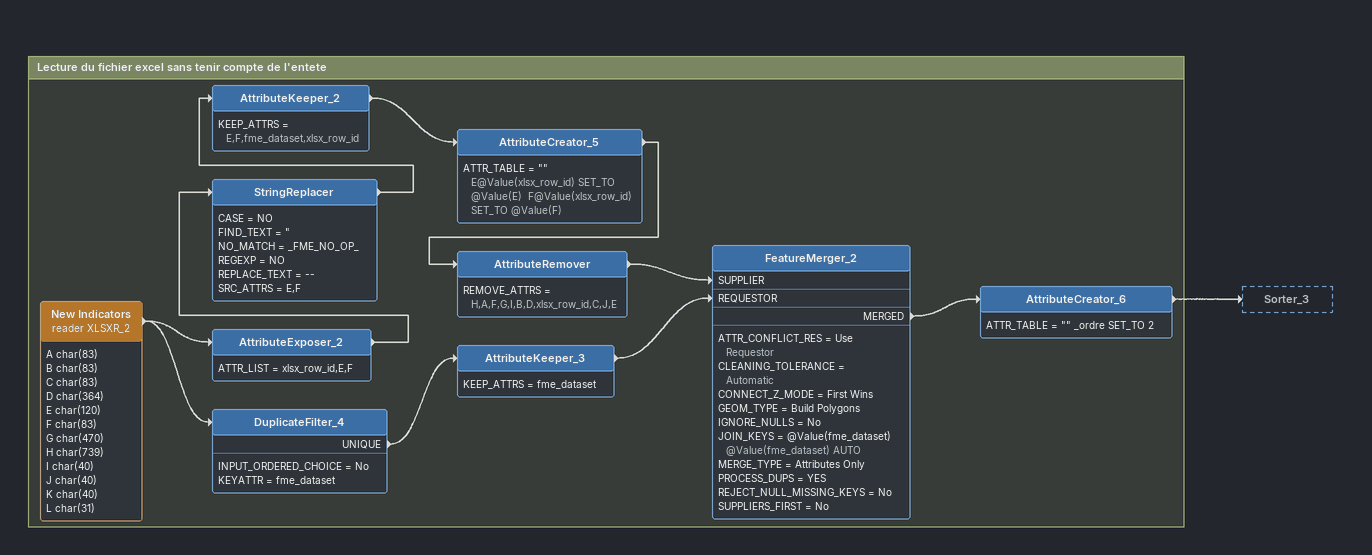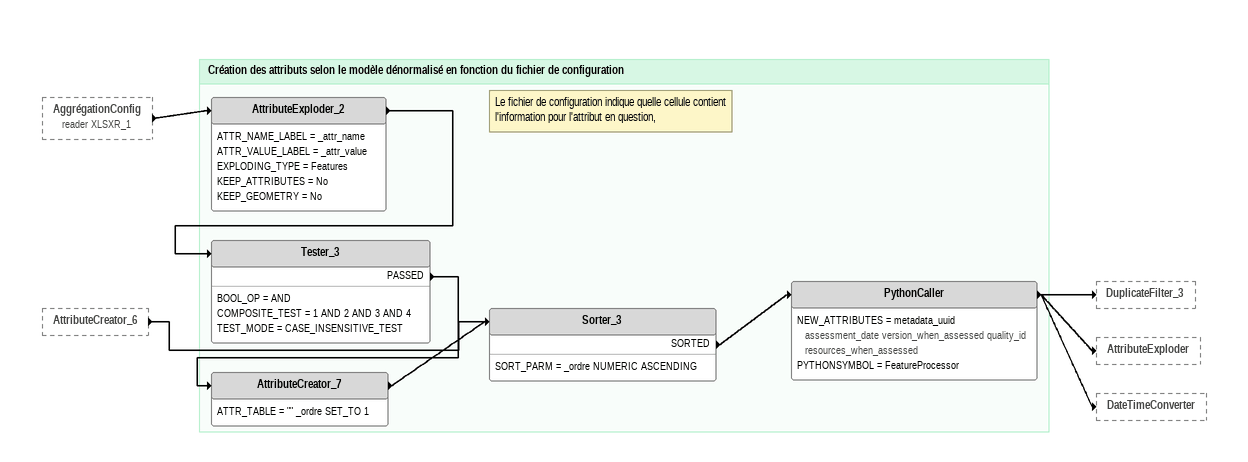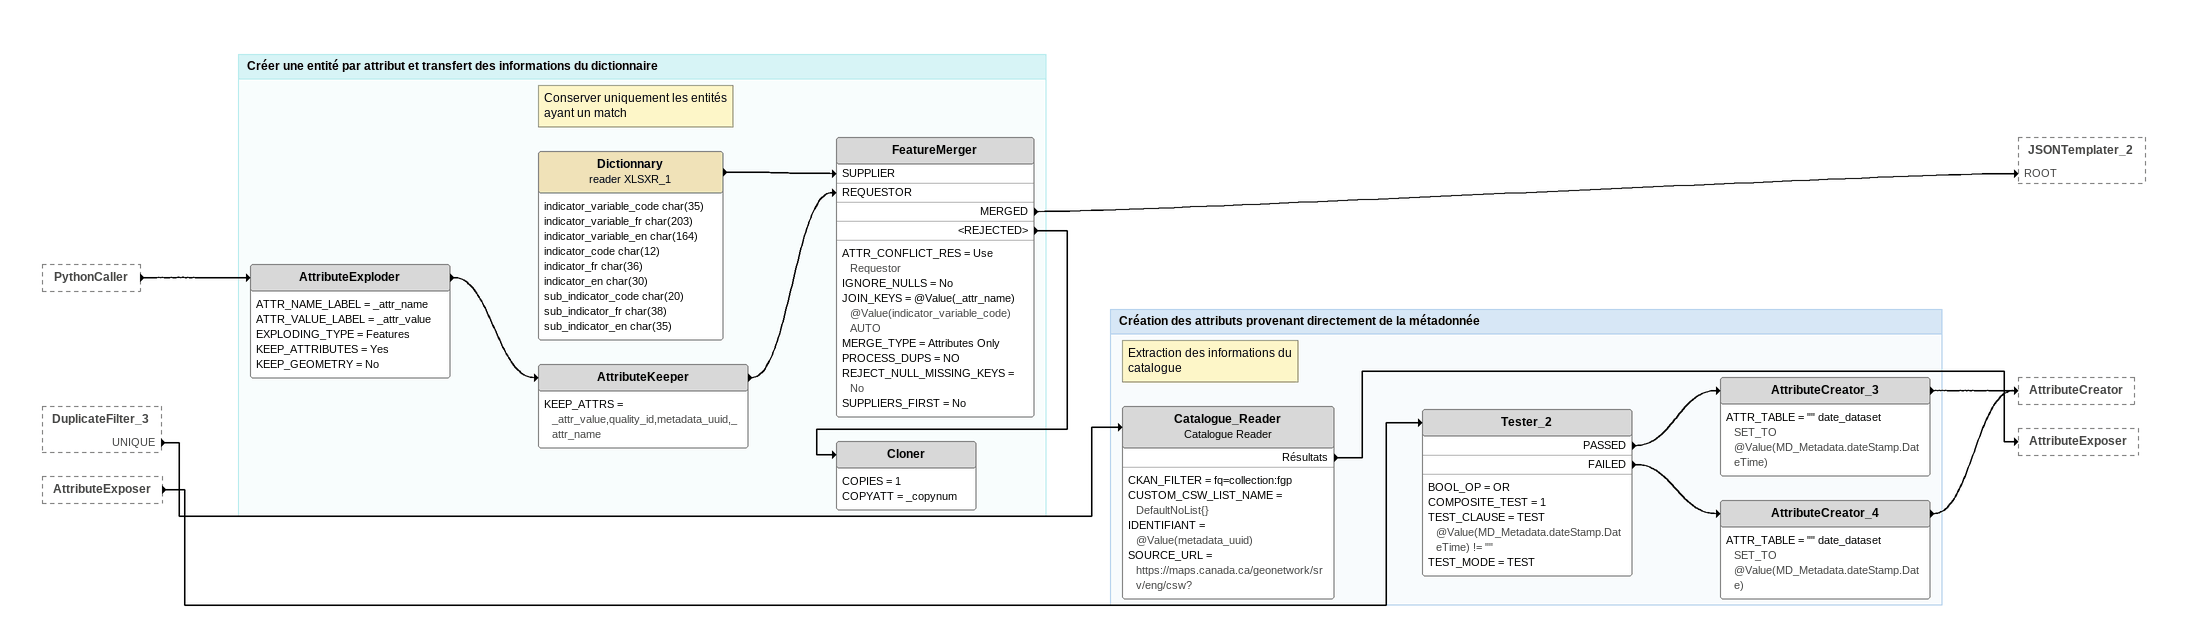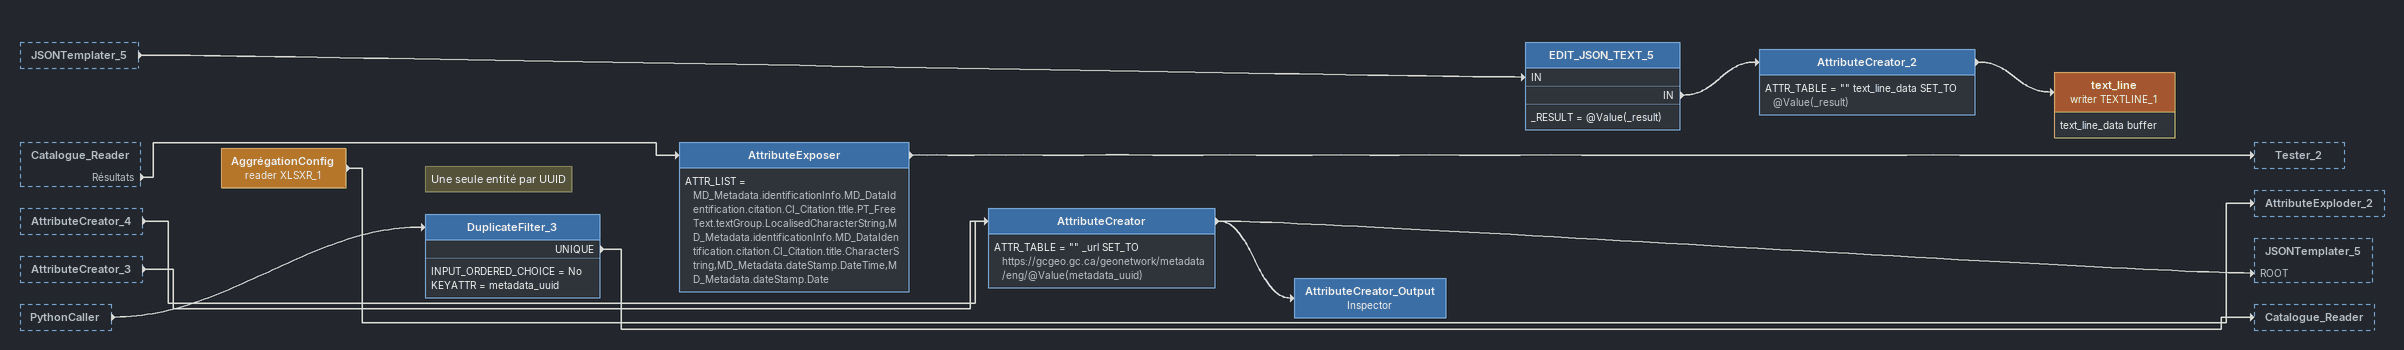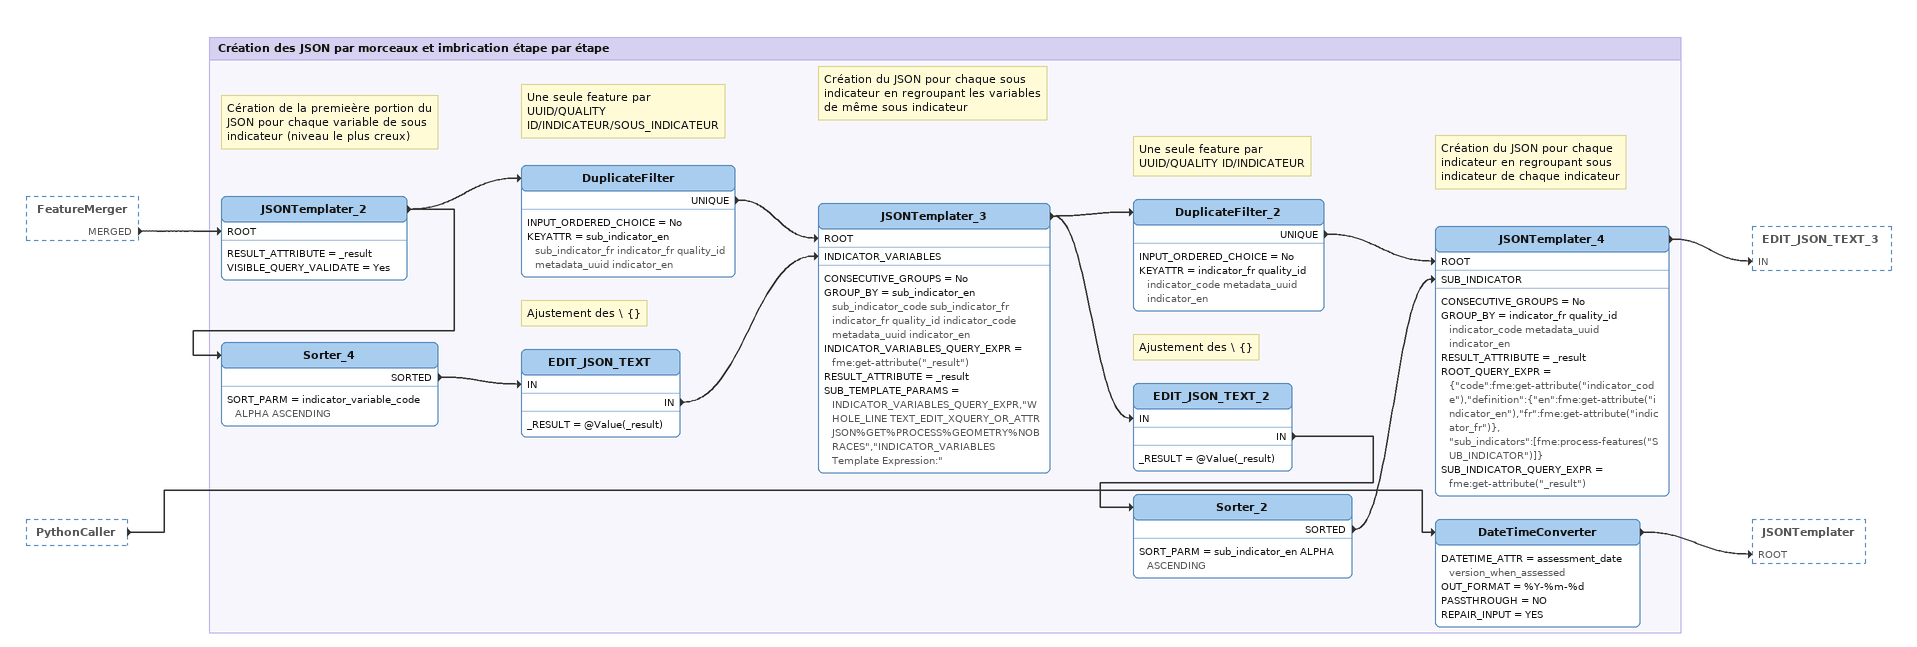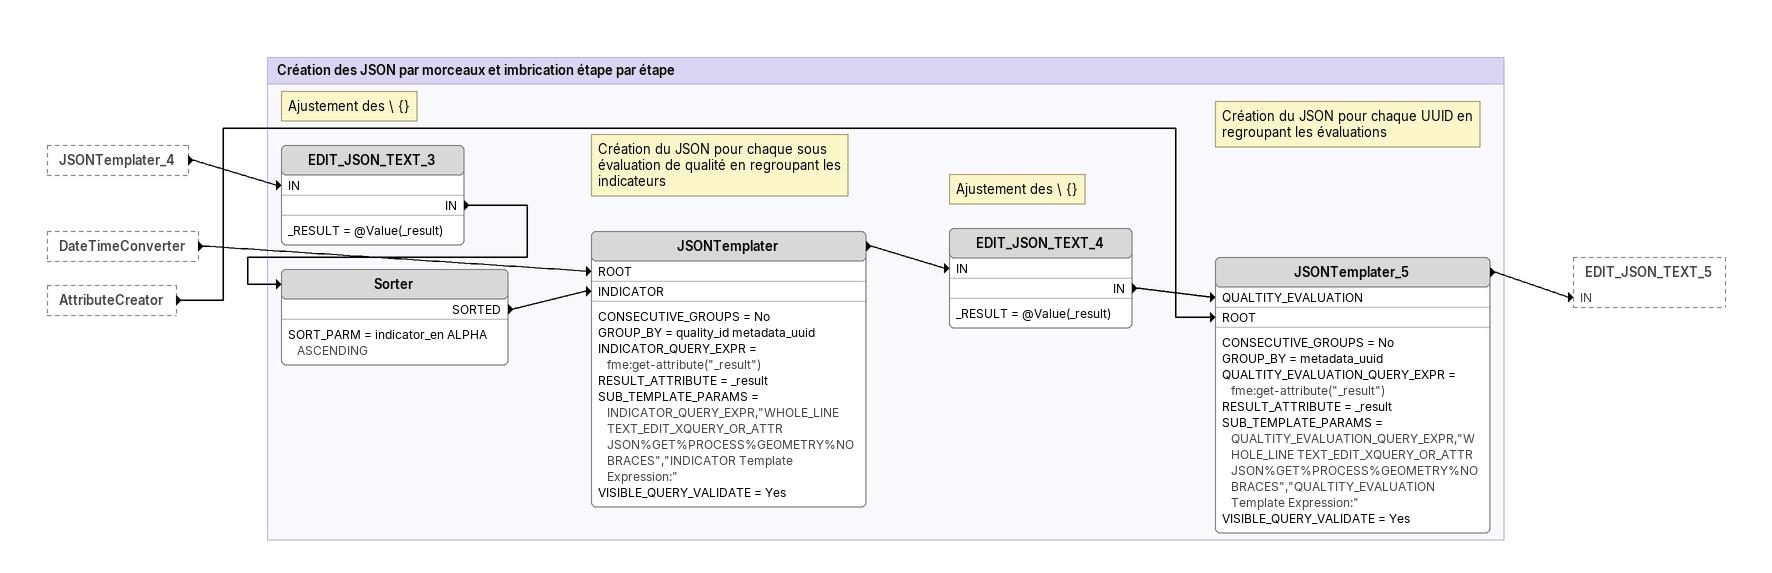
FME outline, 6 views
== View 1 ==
Bookmark: Lecture du fichier excel sans tenir compte de l'entete
New Indicators (reader XLSXR_2)
    attributes: A char(83), B char(83), C char(83), D char(364), E char(120), F char(83), G char(470), H char(739), I char(40), J char(40), K char(40), L char(31)
    -> DuplicateFilter_4
    -> AttributeExposer_2
AttributeExposer_2
    ATTR_LIST = xlsx_row_id,E,F
    -> StringReplacer
StringReplacer
    CASE = NO
    FIND_TEXT = "
    NO_MATCH = _FME_NO_OP_
    REGEXP = NO
    REPLACE_TEXT = --
    SRC_ATTRS = E,F
    -> AttributeKeeper_2
AttributeKeeper_2
    KEEP_ATTRS = E,F,fme_dataset,xlsx_row_id
    -> AttributeCreator_5
AttributeCreator_5
    ATTR_TABLE = "" E@Value(xlsx_row_id) SET_TO @Value(E)  F@Value(xlsx_row_id) SET_TO @Value(F)
    -> AttributeRemover
AttributeRemover
    REMOVE_ATTRS = H,A,F,G,I,B,D,xlsx_row_id,C,J,E
    -> FeatureMerger_2 [SUPPLIER]
DuplicateFilter_4
    INPUT_ORDERED_CHOICE = No
    KEYATTR = fme_dataset
    UNIQUE -> AttributeKeeper_3
AttributeKeeper_3
    KEEP_ATTRS = fme_dataset
    -> FeatureMerger_2 [REQUESTOR]
FeatureMerger_2
    ATTR_CONFLICT_RES = Use Requestor
    CLEANING_TOLERANCE = Automatic
    CONNECT_Z_MODE = First Wins
    GEOM_TYPE = Build Polygons
    IGNORE_NULLS = No
    JOIN_KEYS = @Value(fme_dataset) @Value(fme_dataset) AUTO
    MERGE_TYPE = Attributes Only
    PROCESS_DUPS = YES
    REJECT_NULL_MISSING_KEYS = No
    SUPPLIERS_FIRST = No
    MERGED -> AttributeCreator_6
AttributeCreator_6
    ATTR_TABLE = "" _ordre SET_TO 2
    -> Sorter_3

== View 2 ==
AggrégationConfig (reader XLSXR_1) [outside]
    -> AttributeExploder_2
AttributeCreator_6 [outside]
    -> Sorter_3

Bookmark: Création des attributs selon le modèle dénormalisé en fonction du fichier de configuration
Note: Le fichier de configuration indique quelle cellule contient l'information pour l'attribut en question,
AttributeExploder_2
    ATTR_NAME_LABEL = _attr_name
    ATTR_VALUE_LABEL = _attr_value
    EXPLODING_TYPE = Features
    KEEP_ATTRIBUTES = No
    KEEP_GEOMETRY = No
    -> Tester_3
Tester_3
    BOOL_OP = AND
    COMPOSITE_TEST = 1 AND 2 AND 3 AND 4
    TEST_MODE = CASE_INSENSITIVE_TEST
    PASSED -> AttributeCreator_7
AttributeCreator_7
    ATTR_TABLE = "" _ordre SET_TO 1
    -> Sorter_3
Sorter_3
    SORT_PARM = _ordre NUMERIC ASCENDING
    SORTED -> PythonCaller
PythonCaller
    NEW_ATTRIBUTES = metadata_uuid assessment_date version_when_assessed quality_id resources_when_assessed
    PYTHONSYMBOL = FeatureProcessor
    -> DuplicateFilter_3
    -> AttributeExploder
    -> DateTimeConverter

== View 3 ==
PythonCaller [outside]
    -> AttributeExploder
DuplicateFilter_3 [outside]
    UNIQUE -> Catalogue_Reader
AttributeExposer [outside]
    -> Tester_2

Bookmark: Créer une entité par attribut et transfert des informations du dictionnaire
AttributeExploder
    ATTR_NAME_LABEL = _attr_name
    ATTR_VALUE_LABEL = _attr_value
    EXPLODING_TYPE = Features
    KEEP_ATTRIBUTES = Yes
    KEEP_GEOMETRY = No
    -> AttributeKeeper
AttributeKeeper
    KEEP_ATTRS = _attr_value,quality_id,metadata_uuid,_attr_name
    -> FeatureMerger [REQUESTOR]
Dictionnary (reader XLSXR_1)
    attributes: indicator_variable_code char(35), indicator_variable_fr char(203), indicator_variable_en char(164), indicator_code char(12), indicator_fr char(36), indicator_en char(30), sub_indicator_code char(20), sub_indicator_fr char(38), sub_indicator_en char(35)
    -> FeatureMerger [SUPPLIER]
Note: Conserver uniquement les entités ayant un match
FeatureMerger
    ATTR_CONFLICT_RES = Use Requestor
    IGNORE_NULLS = No
    JOIN_KEYS = @Value(_attr_name) @Value(indicator_variable_code) AUTO
    MERGE_TYPE = Attributes Only
    PROCESS_DUPS = NO
    REJECT_NULL_MISSING_KEYS = No
    SUPPLIERS_FIRST = No
    MERGED -> JSONTemplater_2 [ROOT]
    <REJECTED> -> Cloner
Cloner
    COPIES = 1
    COPYATT = _copynum

Bookmark: Création des attributs provenant directement de la métadonnée
Note: Extraction des informations du catalogue
Catalogue_Reader: Catalogue Reader
    CKAN_FILTER = fq=collection:fgp
    CUSTOM_CSW_LIST_NAME = DefaultNoList{}
    IDENTIFIANT = @Value(metadata_uuid)
    SOURCE_URL = https://maps.canada.ca/geonetwork/srv/eng/csw?
    Résultats -> AttributeExposer
Tester_2
    BOOL_OP = OR
    COMPOSITE_TEST = 1
    TEST_CLAUSE = TEST @Value(MD_Metadata.dateStamp.DateTime) != ""
    TEST_MODE = TEST
    PASSED -> AttributeCreator_3
    FAILED -> AttributeCreator_4
AttributeCreator_3
    ATTR_TABLE = "" date_dataset SET_TO @Value(MD_Metadata.dateStamp.DateTime)
    -> AttributeCreator
AttributeCreator_4
    ATTR_TABLE = "" date_dataset SET_TO @Value(MD_Metadata.dateStamp.Date)
    -> AttributeCreator

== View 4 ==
JSONTemplater_5 [outside]
    -> EDIT_JSON_TEXT_5 [IN]
Catalogue_Reader [outside]
    Résultats -> AttributeExposer
AttributeCreator_4 [outside]
    -> AttributeCreator
AttributeCreator_3 [outside]
    -> AttributeCreator
PythonCaller [outside]
    -> DuplicateFilter_3
AggrégationConfig (reader XLSXR_1)
    -> AttributeExploder_2
Note: Une seule entité par UUID
DuplicateFilter_3
    INPUT_ORDERED_CHOICE = No
    KEYATTR = metadata_uuid
    UNIQUE -> Catalogue_Reader
AttributeExposer
    ATTR_LIST = MD_Metadata.identificationInfo.MD_DataIdentification.citation.CI_Citation.title.PT_FreeText.textGroup.LocalisedCharacterString,MD_Metadata.identificationInfo.MD_DataIdentification.citation.CI_Citation.title.CharacterString,MD_Metadata.dateStamp.DateTime,MD_Metadata.dateStamp.Date
    -> Tester_2
AttributeCreator
    ATTR_TABLE = "" _url SET_TO https://gcgeo.gc.ca/geonetwork/metadata/eng/@Value(metadata_uuid)
    -> JSONTemplater_5 [ROOT]
    -> AttributeCreator_Output
AttributeCreator_Output: Inspector
EDIT_JSON_TEXT_5
    _RESULT = @Value(_result)
    IN -> AttributeCreator_2
AttributeCreator_2
    ATTR_TABLE = "" text_line_data SET_TO @Value(_result)
    -> text_line (writer TEXTLINE_1)
text_line (writer TEXTLINE_1)
    attributes: text_line_data buffer

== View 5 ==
FeatureMerger [outside]
    MERGED -> JSONTemplater_2 [ROOT]
PythonCaller [outside]
    -> DateTimeConverter

Bookmark: Création des JSON par morceaux et imbrication étape par étape
DateTimeConverter
    DATETIME_ATTR = assessment_date version_when_assessed
    OUT_FORMAT = %Y-%m-%d
    PASSTHROUGH = NO
    REPAIR_INPUT = YES
    -> JSONTemplater [ROOT]
Note: Cération de la premieère portion du JSON pour chaque variable de sous indicateur (niveau le plus creux)
JSONTemplater_2
    RESULT_ATTRIBUTE = _result
    VISIBLE_QUERY_VALIDATE = Yes
    -> DuplicateFilter
    -> Sorter_4
Note: Une seule feature par / UUID/QUALITY ID/INDICATEUR/SOUS_INDICATEUR
DuplicateFilter
    INPUT_ORDERED_CHOICE = No
    KEYATTR = sub_indicator_en sub_indicator_fr indicator_fr quality_id metadata_uuid indicator_en
    UNIQUE -> JSONTemplater_3 [ROOT]
Sorter_4
    SORT_PARM = indicator_variable_code ALPHA ASCENDING
    SORTED -> EDIT_JSON_TEXT [IN]
Note: Ajustement des \ {}
EDIT_JSON_TEXT
    _RESULT = @Value(_result)
    IN -> JSONTemplater_3 [INDICATOR_VARIABLES]
Note: Création du JSON pour chaque sous indicateur en regroupant les variables de même sous indicateur
JSONTemplater_3
    CONSECUTIVE_GROUPS = No
    GROUP_BY = sub_indicator_en sub_indicator_code sub_indicator_fr indicator_fr quality_id indicator_code metadata_uuid indicator_en
    INDICATOR_VARIABLES_QUERY_EXPR = fme:get-attribute("_result")
    RESULT_ATTRIBUTE = _result
    SUB_TEMPLATE_PARAMS = INDICATOR_VARIABLES_QUERY_EXPR,"WHOLE_LINE TEXT_EDIT_XQUERY_OR_ATTR JSON%GET%PROCESS%GEOMETRY%NOBRACES","INDICATOR_VARIABLES Template Expression:"
    -> EDIT_JSON_TEXT_2 [IN]
    -> DuplicateFilter_2
Note: Une seule feature par / UUID/QUALITY ID/INDICATEUR
DuplicateFilter_2
    INPUT_ORDERED_CHOICE = No
    KEYATTR = indicator_fr quality_id indicator_code metadata_uuid indicator_en
    UNIQUE -> JSONTemplater_4 [ROOT]
Note: Ajustement des \ {}
EDIT_JSON_TEXT_2
    _RESULT = @Value(_result)
    IN -> Sorter_2
Sorter_2
    SORT_PARM = sub_indicator_en ALPHA ASCENDING
    SORTED -> JSONTemplater_4 [SUB_INDICATOR]
Note: Création du JSON pour chaque indicateur en regroupant sous indicateur de chaque indicateur
JSONTemplater_4
    CONSECUTIVE_GROUPS = No
    GROUP_BY = indicator_fr quality_id indicator_code metadata_uuid indicator_en
    RESULT_ATTRIBUTE = _result
    ROOT_QUERY_EXPR = {"code":fme:get-attribute("indicator_code"),"definition":{"en":fme:get-attribute("indicator_en"),"fr":fme:get-attribute("indicator_fr")}, "sub_indicators":[fme:process-features("SUB_INDICATOR")]}
    SUB_INDICATOR_QUERY_EXPR = fme:get-attribute("_result")
    -> EDIT_JSON_TEXT_3 [IN]

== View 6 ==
JSONTemplater_4 [outside]
    -> EDIT_JSON_TEXT_3 [IN]
DateTimeConverter [outside]
    -> JSONTemplater [ROOT]
AttributeCreator [outside]
    -> JSONTemplater_5 [ROOT]

Bookmark: Création des JSON par morceaux et imbrication étape par étape
Note: Ajustement des \ {}
EDIT_JSON_TEXT_3
    _RESULT = @Value(_result)
    IN -> Sorter
Sorter
    SORT_PARM = indicator_en ALPHA ASCENDING
    SORTED -> JSONTemplater [INDICATOR]
Note: Création du JSON pour chaque sous évaluation de qualité en regroupant les indicateurs
JSONTemplater
    CONSECUTIVE_GROUPS = No
    GROUP_BY = quality_id metadata_uuid
    INDICATOR_QUERY_EXPR = fme:get-attribute("_result")
    RESULT_ATTRIBUTE = _result
    SUB_TEMPLATE_PARAMS = INDICATOR_QUERY_EXPR,"WHOLE_LINE TEXT_EDIT_XQUERY_OR_ATTR JSON%GET%PROCESS%GEOMETRY%NOBRACES","INDICATOR Template Expression:"
    VISIBLE_QUERY_VALIDATE = Yes
    -> EDIT_JSON_TEXT_4 [IN]
Note: Ajustement des \ {}
EDIT_JSON_TEXT_4
    _RESULT = @Value(_result)
    IN -> JSONTemplater_5 [QUALTITY_EVALUATION]
Note: Création du JSON pour chaque UUID en regroupant les évaluations
JSONTemplater_5
    CONSECUTIVE_GROUPS = No
    GROUP_BY = metadata_uuid
    QUALTITY_EVALUATION_QUERY_EXPR = fme:get-attribute("_result")
    RESULT_ATTRIBUTE = _result
    SUB_TEMPLATE_PARAMS = QUALTITY_EVALUATION_QUERY_EXPR,"WHOLE_LINE TEXT_EDIT_XQUERY_OR_ATTR JSON%GET%PROCESS%GEOMETRY%NOBRACES","QUALTITY_EVALUATION Template Expression:"
    VISIBLE_QUERY_VALIDATE = Yes
    -> EDIT_JSON_TEXT_5 [IN]
